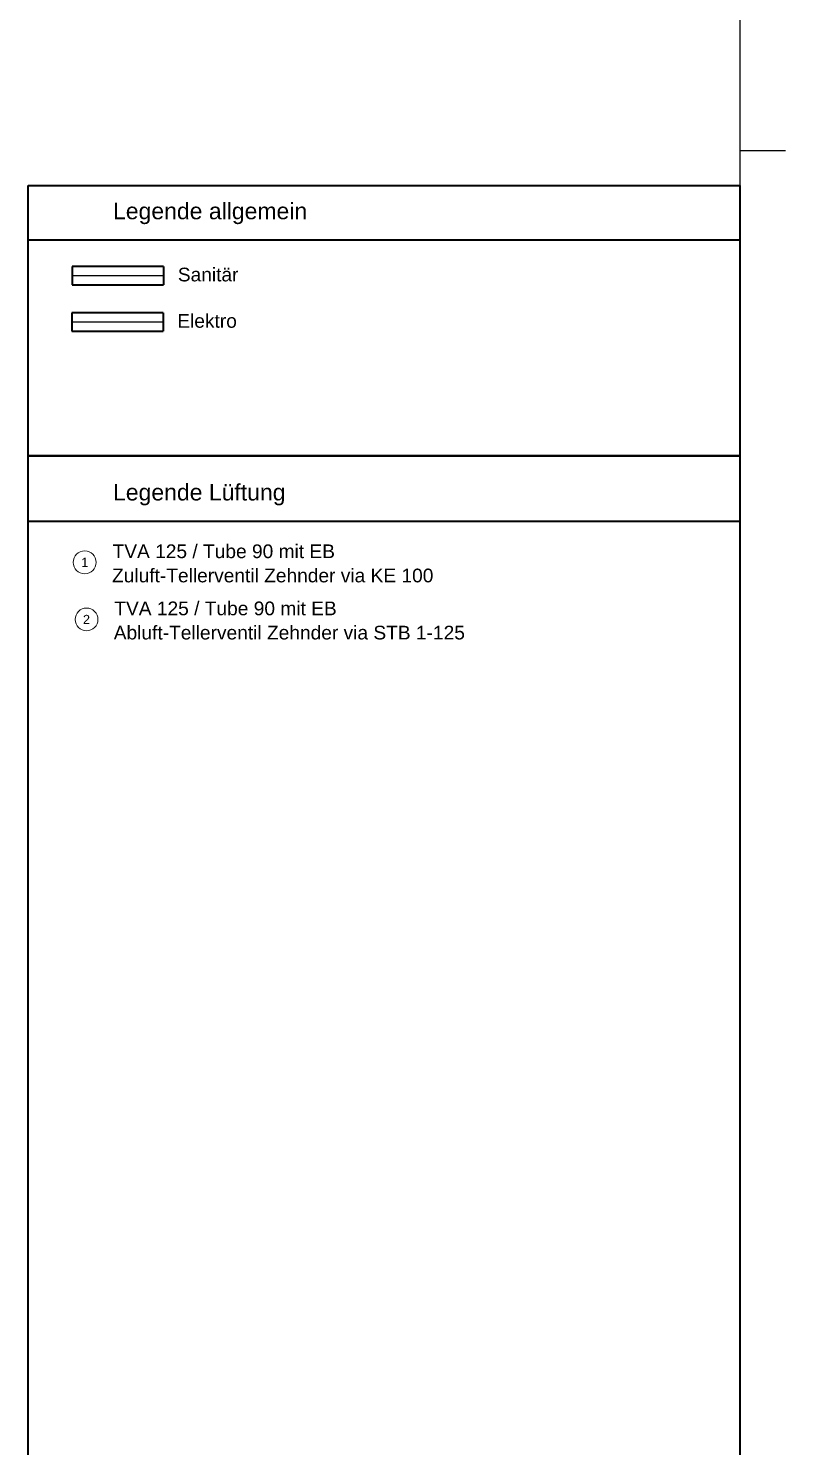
# Model space of a CAD drawing. Extents: x 0 to 1189, y 0 to 841.
# Drawn here: x 1106.1 to 1189, y 155.2 to 310.4 of the extents above; entities that cross this region are included whole.
import ezdxf
from ezdxf.lldxf.tags import DXFTag

# ---------------------------------------------------------------- set-up
doc = ezdxf.new("R2010")
doc.units = 0
doc.layers.get('0').update_dxf_attribs({"lineweight": 35})
for name, color, linetype, lineweight, true_color in [('L_Abluft', 7, 'Continuous', 35, 0xffcc00), ('L_Aussenluft', 7, 'Continuous', 35, 0x66ff33), ('L_Fortluft', 7, 'Continuous', 35, 0x993300), ('L_Text', 5, 'Continuous', 35, 0x0000ff), ('L_Zuluft', 1, 'Continuous', 35, 0xff0000), ('S_Text', 3, 'Continuous', 35, 0x00ff00)]:
    doc.layers.add(name, color=color, linetype=linetype, lineweight=lineweight, true_color=true_color)
doc.layers.add('X_Planrahmen', color=7, linetype='Continuous', lineweight=25)
doc.styles.get("Standard").update_dxf_attribs({"font": 'arial.ttf'})
tags = doc.linetypes.add('STRICHPUNKT2', pattern=[12.7, 6.35, -3.175, 0, -3.175]).pattern_tags.tags
tags[10:11] = [DXFTag(74, 4), DXFTag(75, 0), DXFTag(340, '0'), DXFTag(46, 0.0), DXFTag(50, 0.0), DXFTag(44, 0.0), DXFTag(45, 0.0)]
tags[8:9] = [DXFTag(74, 4), DXFTag(75, 0), DXFTag(340, '0'), DXFTag(46, 0.0), DXFTag(50, 0.0), DXFTag(44, 0.0), DXFTag(45, 0.0)]
tags[6:7] = [DXFTag(74, 4), DXFTag(75, 0), DXFTag(340, '0'), DXFTag(46, 0.0), DXFTag(50, 0.0), DXFTag(44, 0.0), DXFTag(45, 0.0)]
tags[4:5] = [DXFTag(74, 4), DXFTag(75, 0), DXFTag(340, '0'), DXFTag(46, 0.0), DXFTag(50, 0.0), DXFTag(44, 0.0), DXFTag(45, 0.0)]

# ---------------------------------------------------------------- blocks, each defined once
blk = doc.blocks.new('Blockreferenz-A0SO6TNL06')
at = {"color": 0, "linetype": 'ByBlock', "lineweight": -2, "ltscale": 0.25}
for p, q in [((1184, 836), (1184, 5)), ((1184, 297), (1189, 297))]:
    blk.add_line(p, q, dxfattribs=at)
blk = doc.blocks.new('Wickelfalzrohr-A0SO6TNR06', base_point=(1110.87, 277.24))
at = {"color": 0, "linetype": 'ByBlock', "lineweight": -2, "ltscale": 0.35}
for p, q in [((1120.87, 279.24), (1110.87, 279.24)), ((1110.87, 279.24), (1110.87, 278.65)), ((1110.87, 278.65), (1110.87, 277.83)), ((1110.87, 277.83), (1110.87, 277.24)), ((1120.87, 279.24), (1120.87, 278.65)), ((1120.87, 278.65), (1120.87, 277.83)), ((1120.87, 277.83), (1120.87, 277.24)), ((1110.87, 277.24), (1120.87, 277.24))]:
    blk.add_line(p, q, dxfattribs=at)
at = {"color": 0, "linetype": 'STRICHPUNKT2', "lineweight": 25, "ltscale": 0.25}
blk.add_line((1120.87, 278.24), (1110.87, 278.24), dxfattribs=at)
blk = doc.blocks.new('Positionsnummer-A0SO6TNV06', base_point=(1111.04, 250.7))
at = {"color": 0, "linetype": 'ByBlock', "lineweight": 18, "ltscale": 0.18}
blk.add_circle((1112.29, 251.95), 1.25, dxfattribs=at)
at = {"color": 0, "linetype": 'ByBlock', "lineweight": 18, "ltscale": 0.18, "insert": (1111.52, 252.45), "char_height": 1, "attachment_point": 1}
blk.add_mtext('{\\fArial; 1 }', dxfattribs=at)
blk = doc.blocks.new('Wickelfalzrohr-A0SO6TO506', base_point=(1110.92, 282.31))
at = {"color": 0, "linetype": 'ByBlock', "lineweight": -2, "ltscale": 0.35}
for p, q in [((1120.92, 284.31), (1110.92, 284.31)), ((1110.92, 284.31), (1110.92, 283.73)), ((1120.92, 284.31), (1120.92, 283.73)), ((1110.92, 283.73), (1110.92, 282.9)), ((1110.92, 282.9), (1110.92, 282.31)), ((1120.92, 283.73), (1120.92, 282.9)), ((1120.92, 282.9), (1120.92, 282.31)), ((1110.92, 282.31), (1120.92, 282.31))]:
    blk.add_line(p, q, dxfattribs=at)
at = {"color": 0, "linetype": 'STRICHPUNKT2', "lineweight": 25, "ltscale": 0.25}
blk.add_line((1120.92, 283.31), (1110.92, 283.31), dxfattribs=at)
blk = doc.blocks.new('Positionsnummer-A0SO6TOB06', base_point=(1111.24, 244.45))
at = {"color": 0, "linetype": 'ByBlock', "lineweight": 18, "ltscale": 0.18}
blk.add_circle((1112.49, 245.7), 1.25, dxfattribs=at)
at = {"color": 0, "linetype": 'ByBlock', "lineweight": 18, "ltscale": 0.18, "insert": (1111.71, 246.2), "char_height": 1, "attachment_point": 1}
blk.add_mtext('{\\fArial; 2 }', dxfattribs=at)

msp = doc.modelspace()

# ---------------------------------------------------------------- linework, layer by layer
at = {"color": 0, "linetype": 'ByBlock', "lineweight": -2, "ltscale": 0.13}
msp.add_line((1184, 297), (1189, 297), dxfattribs=at)
at = {"layer": 'L_Text', "color": 7, "ltscale": 0.35}
for p, q in [((1106.12, 287.24), (1184, 287.24)), ((1106.12, 287.24), (1184, 287.24)), ((1106.12, 287.24), (1184, 287.24)), ((1106.12, 256.47), (1184, 256.47))]:
    msp.add_line(p, q, dxfattribs=at)
for points in [[(1106.12, 293.2), (1184, 293.2), (1184, 263.59), (1106.12, 263.59), (1106.12, 293.2)], [(1106.12, 263.59), (1184, 263.59), (1184, 96.7), (1106.12, 96.7), (1106.12, 263.59)]]:
    msp.add_lwpolyline(points, dxfattribs=at)
at = {"layer": 'S_Text', "color": 7, "ltscale": 0.35}
msp.add_line((1106.12, 293.2), (1184, 293.2), dxfattribs=at)

# ---------------------------------------------------------------- block references
at = {"layer": 'L_Abluft', "ltscale": 0.35}
msp.add_blockref('Positionsnummer-A0SO6TOB06', (1111.24, 244.45), dxfattribs=at)
at = {"layer": 'L_Aussenluft', "color": 91, "ltscale": 0.35, "true_color": 0x80ff80}
msp.add_blockref('Wickelfalzrohr-A0SO6TO506', (1110.92, 282.31), dxfattribs=at)
at = {"layer": 'L_Fortluft', "color": 11, "ltscale": 0.35, "true_color": 0xff8040}
msp.add_blockref('Wickelfalzrohr-A0SO6TNR06', (1110.87, 277.24), dxfattribs=at)
at = {"layer": 'L_Zuluft', "ltscale": 0.35}
msp.add_blockref('Positionsnummer-A0SO6TNV06', (1111.04, 250.7), dxfattribs=at)
at = {"layer": 'X_Planrahmen', "ltscale": 0.25}
msp.add_blockref('Blockreferenz-A0SO6TNL06', (0, 0), dxfattribs=at)

# ---------------------------------------------------------------- texts
at = {"layer": 'L_Text', "color": 7, "ltscale": 0.35}
for s, height, p in [('Legende allgemein', 1.8, (1115.39, 289.49)), ('Sanitär', 1.5, (1122.48, 282.69)), ('Elektro', 1.5, (1122.42, 277.62)), ('Legende Lüftung', 1.8, (1115.39, 258.72)), ('TVA 125 / Tube 90 mit EB', 1.5, (1115.34, 252.41)), ('Zuluft-Tellerventil Zehnder via KE 100', 1.5, (1115.28, 249.76)), ('TVA 125 / Tube 90 mit EB', 1.5, (1115.53, 246.16)), ('Abluft-Tellerventil Zehnder via STB 1-125', 1.5, (1115.47, 243.51))]:
    msp.add_text(s, height=height, dxfattribs=at).set_placement(p)

doc.saveas('drawing.dxf')
